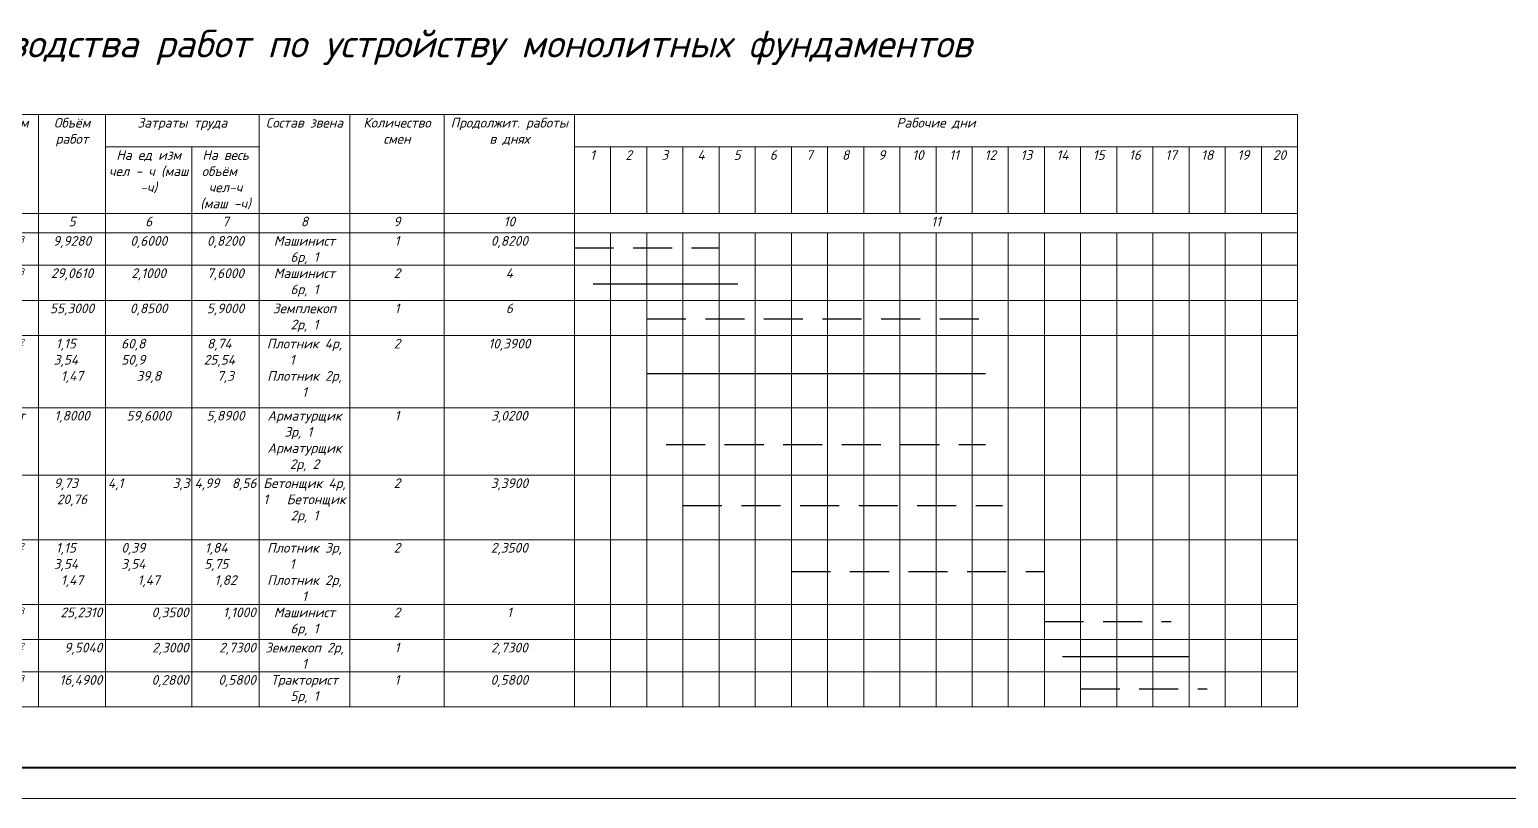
# Model space of a CAD drawing. Header units: millimetres. Extents: x 1422334 to 1587362, y 445536 to 446570.
# Drawn here: x 1585675.3 to 1585915.7, y 445975.7 to 446100.7 of the extents above; entities that cross this region are included whole.
import ezdxf

# ---------------------------------------------------------------- set-up
doc = ezdxf.new("R2010")
doc.units = ezdxf.units.MM
doc.header["$LTSCALE"] = 50
doc.linetypes.add('DASHED', pattern=[19.05, 12.7, -6.35])
doc.layers.get('0').update_dxf_attribs({"lineweight": 13})
for name, color, linetype, lineweight in [('grafik', 7, 'Continuous', 13), ('linii_grafika', 7, 'Continuous', 30), ('оси траншей размеры', 7, 'Continuous', 13), ('Слой 0.13', 7, 'Continuous', 9)]:
    doc.layers.add(name, color=color, linetype=linetype, lineweight=lineweight)
doc.styles.get("Standard").update_dxf_attribs({"font": 'isocpeui.ttf'})

# ---------------------------------------------------------------- blocks, each defined once
blk = doc.blocks.new('*T2147')
at = {"layer": 'grafik', "color": 0, "linetype": 'ByBlock', "lineweight": -2, "ltscale": 10000, "transparency": 16777216}
for p, q in [((0, 0), (270.53, 0)), ((0, 0), (0, -96.3)), ((6.3, 0), (6.3, -96.3)), ((23.25, 0), (23.25, -96.3)), ((54.96, 0), (54.96, -96.3)), ((65.84, 0), (65.84, -96.3)), ((76.73, 0), (76.73, -96.3)), ((101.7, 0), (101.7, -96.3)), ((116.44, 0), (116.44, -96.3)), ((131.79, 0), (131.79, -96.3)), ((152.96, 0), (152.96, -96.3)), ((270.53, 0), (270.53, -96.3)), ((76.73, -5.25), (101.7, -5.25)), ((90.76, -5.25), (90.76, -96.3)), ((152.96, -5.25), (270.53, -5.25)), ((158.84, -5.25), (158.84, -16.07)), ((164.72, -5.25), (164.72, -16.07)), ((170.6, -5.25), (170.6, -16.07)), ((176.48, -5.25), (176.48, -16.07)), ((182.36, -5.25), (182.36, -16.07)), ((188.23, -5.25), (188.23, -16.07)), ((194.11, -5.25), (194.11, -16.07)), ((199.99, -5.25), (199.99, -16.07)), ((205.87, -5.25), (205.87, -16.07)), ((211.75, -5.25), (211.75, -16.07)), ((217.63, -5.25), (217.63, -16.07)), ((223.5, -5.25), (223.5, -16.07)), ((229.38, -5.25), (229.38, -16.07)), ((235.26, -5.25), (235.26, -16.07)), ((241.14, -5.25), (241.14, -16.07)), ((247.02, -5.25), (247.02, -16.07)), ((252.9, -5.25), (252.9, -16.07)), ((258.78, -5.25), (258.78, -16.07)), ((264.65, -5.25), (264.65, -16.07)), ((0, -16.07), (270.53, -16.07)), ((0, -19.22), (270.53, -19.22)), ((158.84, -19.22), (158.84, -96.3)), ((164.72, -19.22), (164.72, -96.3)), ((170.6, -19.22), (170.6, -96.3)), ((176.48, -19.22), (176.48, -96.3)), ((182.36, -19.22), (182.36, -96.3)), ((188.23, -19.22), (188.23, -96.3)), ((194.11, -19.22), (194.11, -96.3)), ((199.99, -19.22), (199.99, -96.3)), ((205.87, -19.22), (205.87, -96.3)), ((211.75, -19.22), (211.75, -96.3)), ((217.63, -19.22), (217.63, -96.3)), ((223.5, -19.22), (223.5, -96.3)), ((229.38, -19.22), (229.38, -96.3)), ((235.26, -19.22), (235.26, -96.3)), ((241.14, -19.22), (241.14, -96.3)), ((247.02, -19.22), (247.02, -96.3)), ((252.9, -19.22), (252.9, -96.3)), ((258.78, -19.22), (258.78, -96.3)), ((264.65, -19.22), (264.65, -96.3)), ((0, -24.47), (270.53, -24.47)), ((0, -30.19), (270.53, -30.19)), ((0, -35.91), (270.53, -35.91)), ((0, -47.64), (270.53, -47.64)), ((0, -58.61), (270.53, -58.61)), ((0, -69.11), (270.53, -69.11)), ((0, -79.61), (270.53, -79.61)), ((0, -85.33), (270.53, -85.33)), ((0, -90.58), (270.53, -90.58)), ((0, -96.3), (270.53, -96.3))]:
    blk.add_line(p, q, dxfattribs=at)
at = {"layer": 'grafik', "color": 0, "ltscale": 10000, "transparency": 16777216}
for s, insert, char_height, width, attachment_point in [('№', (3.15, -0.53), 1.57, 5.2516, 2), ('Обоснование', (14.77, -0.53), 1.575, 15.8961, 2), ('Наименование работ', (39.11, -0.53), 1.575, 30.6652, 2), ('Ед. изм', (60.4, -0.53), 1.575, 9.8311, 2), ('Объём работ', (71.28, -0.53), 1.575, 9.8311, 2), ('Затраты труда', (89.21, -0.53), 1.575, 23.9205, 2), ('Состав звена', (109.07, -0.53), 1.575, 13.6924, 2), ('Количество смен', (124.11, -0.53), 1.575, 14.301, 2), ('Продолжит. работы в днях', (142.38, -0.53), 1.575, 20.1238, 2), ('Рабочие дни', (211.75, -0.53), 1.575, 116.5202, 2), ('На ед изм чел - ч (маш -ч)', (83.74, -5.78), 1.575, 12.9891, 2), ('На весь объём   чел-ч (маш -ч)', (96.23, -5.78), 1.575, 9.8813, 2), ('1', (155.9, -5.78), 1.57, 4.8285, 2), ('2', (161.78, -5.78), 1.57, 4.8285, 2), ('3', (167.66, -5.78), 1.57, 4.8285, 2), ('4', (173.54, -5.78), 1.57, 4.8285, 2), ('5', (179.42, -5.78), 1.57, 4.8285, 2), ('6', (185.29, -5.78), 1.57, 4.8285, 2), ('7', (191.17, -5.78), 1.57, 4.8285, 2), ('8', (197.05, -5.78), 1.57, 4.8285, 2), ('9', (202.93, -5.78), 1.57, 4.8285, 2), ('10', (208.81, -5.78), 1.575, 4.8285, 2), ('11', (214.69, -5.78), 1.575, 4.8285, 2), ('12', (220.57, -5.78), 1.575, 4.8285, 2), ('13', (226.44, -5.78), 1.575, 4.8285, 2), ('14', (232.32, -5.78), 1.575, 4.8285, 2), ('15', (238.2, -5.78), 1.575, 4.8285, 2), ('16', (244.08, -5.78), 1.575, 4.8285, 2), ('17', (249.96, -5.78), 1.575, 4.8285, 2), ('18', (255.84, -5.78), 1.575, 4.8285, 2), ('19', (261.72, -5.78), 1.575, 4.8285, 2), ('20', (267.59, -5.78), 1.575, 4.8285, 2), ('1', (3.15, -16.59), 1.57, 5.2516, 2), ('2', (14.77, -16.59), 1.57, 15.8961, 2), ('3', (39.11, -16.59), 1.57, 30.6652, 2), ('4', (60.4, -16.59), 1.57, 9.8311, 2), ('5', (71.28, -16.59), 1.57, 9.8311, 2), ('6', (83.74, -16.59), 1.57, 12.9891, 2), ('7', (96.23, -16.59), 1.57, 9.8813, 2), ('8', (109.07, -16.59), 1.57, 13.6924, 2), ('9', (124.11, -16.59), 1.57, 14.301, 2), ('10', (142.38, -16.59), 1.575, 20.1238, 2), ('11', (211.75, -16.59), 1.575, 116.5202, 2), ('1', (3.15, -19.74), 1.57, 5.2516, 2), ('ЕНиР 2-1-2', (14.77, -19.74), 1.575, 15.8961, 2), ('Рыхление мёрзлого грунта бульдозером', (39.11, -19.74), 1.225, 30.6652, 2), ('\\A1;100 м{\\H0.7x;\\S3^ ;}', (60.4, -19.74), 1.575, 9.8311, 2), ('9,9280', (71.28, -19.74), 1.575, 9.8311, 2), ('0,6000', (83.74, -19.74), 1.575, 12.9891, 2), ('0,8200', (96.23, -19.74), 1.575, 9.8813, 2), ('Машинист 6р, 1', (109.07, -19.74), 1.575, 13.6924, 2), ('1', (124.11, -19.74), 1.57, 14.301, 2), ('0,8200', (142.38, -19.74), 1.575, 20.1238, 2), ('2', (3.15, -24.99), 1.57, 5.2516, 2), ('ЕНиР 2-1-11', (14.77, -24.99), 1.575, 15.8961, 2), ('Разработка грунта в траншее экскаватором', (39.11, -24.99), 1.225, 30.6652, 2), ('\\A1;100 м{\\H0.7x;\\S3^ ;}', (60.4, -24.99), 1.575, 9.8311, 2), ('29,0610', (71.28, -24.99), 1.575, 9.8311, 2), ('2,1000', (83.74, -24.99), 1.575, 12.9891, 2), ('7,6000', (96.23, -24.99), 1.575, 9.8813, 2), ('Машинист 6р, 1', (109.07, -24.99), 1.575, 13.6924, 2), ('2', (124.11, -24.99), 1.57, 14.301, 2), ('4', (142.38, -24.99), 1.57, 20.1238, 2), ('3', (3.15, -30.71), 1.57, 5.2516, 2), ('ЕНиР 2-1-47', (14.77, -30.71), 1.575, 15.8961, 2), ('Ручная доработка грунта под фундаменты', (39.11, -30.71), 1.225, 30.6652, 2), ('\\A1;1 м{\\H0.7x;\\S3^ ;}', (60.4, -30.71), 1.575, 9.8311, 2), ('55,3000', (71.28, -30.71), 1.575, 9.8311, 2), ('0,8500', (83.74, -30.71), 1.575, 12.9891, 2), ('5,9000', (96.23, -30.71), 1.575, 9.8813, 2), ('Земплекоп 2р, 1', (109.07, -30.71), 1.575, 13.6924, 2), ('1', (124.11, -30.71), 1.57, 14.301, 2), ('6', (142.38, -30.71), 1.57, 20.1238, 2), ('4', (3.15, -36.44), 1.57, 5.2516, 2), ('НЗТ 4-328   НЗТ 4-329   НЗТ 4-330', (14.77, -36.44), 1.575, 15.8961, 2), ('\\A1;{\\H0.77778x;Установка деревянных щитов опалубки                           площадью до 1 м\\H0.7x;\\S2^ ;}               {\\H0.77778x;1-2 м\\H0.7x;\\S2^ ;\\H1.42857x;                                до 2 м\\H0.7x;\\S2^ ;}  ', (39.11, -36.44), 1.575, 30.6652, 2), ('\\A1;100 м{\\H0.7x;\\S2^ ;}', (60.4, -36.44), 1.575, 9.8311, 2), ('1,15   3,54   1,47', (71.28, -36.44), 1.575, 9.8311, 2), ('60,8      50,9      39,8', (83.74, -36.44), 1.575, 12.9891, 2), ('8,74   25,54   7,3', (96.23, -36.44), 1.575, 9.8813, 2), ('Плотник 4р, 1     Плотник 2р, 1', (109.07, -36.44), 1.575, 13.6924, 2), ('2', (124.11, -36.44), 1.57, 14.301, 2), ('10,3900', (142.38, -36.44), 1.575, 20.1238, 2), ('5', (3.15, -48.16), 1.57, 5.2516, 2), ('НЗТ 4-513', (14.77, -48.16), 1.575, 15.8961, 2), ('Установка арматурных сеток вручную до 100 кг', (39.11, -48.16), 1.225, 30.6652, 2), ('100 шт', (60.4, -48.16), 1.575, 9.8311, 2), ('1,8000', (71.28, -48.16), 1.575, 9.8311, 2), ('59,6000', (83.74, -48.16), 1.575, 12.9891, 2), ('5,8900', (96.23, -48.16), 1.575, 9.8813, 2), ('Арматурщик 3р, 1   Арматурщик 2р, 2 ', (109.07, -48.16), 1.575, 13.6924, 2), ('1', (124.11, -48.16), 1.57, 14.301, 2), ('3,0200', (142.38, -48.16), 1.575, 20.1238, 2), ('6', (3.15, -59.13), 1.57, 5.2516, 2), ('НЗТ 4-652   НЗТ 4-653   ', (14.77, -59.13), 1.575, 15.8961, 2), ('\\A1;Укладка бетонной смеси с бадьях  до 3 м{\\H0.7x;\\S3^ ;}                                  до 5 м{\\H0.7x;\\S3^ ;}', (39.11, -59.13), 1.225, 30.6652, 2), ('\\A1;10 м{\\H0.7x;\\S3^ ;}', (60.4, -59.13), 1.575, 9.8311, 2), ('9,73   20,76', (71.28, -59.13), 1.575, 9.8311, 2), ('4,1        3,3', (83.74, -59.13), 1.575, 12.9891, 2), ('4,99  8,56', (96.23, -59.13), 1.575, 9.8813, 2), ('Бетонщик 4р, 1   Бетонщик 2р, 1 ', (109.07, -59.13), 1.575, 13.6924, 2), ('2', (124.11, -59.13), 1.57, 14.301, 2), ('3,3900', (142.38, -59.13), 1.575, 20.1238, 2), ('7', (3.15, -69.63), 1.57, 5.2516, 2), ('НЗТ 4-332   НЗТ 4-333   НЗТ 4-334', (14.77, -69.63), 1.575, 15.8961, 2), ('Разборка деревянных щитов {\\A1;опалубки                           площадью до                                           1 м\\H0.7x;\\S2^ ;\\H1.42857x;                                                   1-2 м\\H0.7x;\\S2^ ;\\H1.42857x;                                                до 2 м\\H0.7x;\\S2^ ;\\H1.42857x; }', (39.11, -69.63), 0.875, 30.6652, 2), ('\\A1;100 м{\\H0.7x;\\S2^ ;}', (60.4, -69.63), 1.575, 9.8311, 2), ('1,15   3,54   1,47 ', (71.28, -69.63), 1.575, 9.8311, 2), ('0,39      3,54      1,47', (83.74, -69.63), 1.575, 12.9891, 2), ('1,84    5,75    1,82', (96.23, -69.63), 1.575, 9.8813, 2), ('Плотник 3р, 1     Плотник 2р, 1', (109.07, -69.63), 1.575, 13.6924, 2), ('2', (124.11, -69.63), 1.57, 14.301, 2), ('2,3500', (142.38, -69.63), 1.575, 20.1238, 2), ('8', (3.15, -80.13), 1.57, 5.2516, 2), ('ЕНиР Е2-1-34', (14.77, -80.13), 1.575, 15.8961, 2), ('Обратная засыпка грунта бульдозером', (39.11, -80.13), 1.575, 30.6652, 2), ('\\A1;100 м{\\H0.7x;\\S3^ ;}', (60.4, -80.13), 1.575, 9.8311, 2), ('25,2310', (76.2, -80.13), 1.575, 9.8311, 3), ('0,3500', (90.24, -80.13), 1.575, 12.9891, 3), ('1,1000', (101.17, -80.13), 1.575, 9.8813, 3), ('Машинист 6р, 1', (109.07, -80.13), 1.575, 13.6924, 2), ('2', (124.11, -80.13), 1.57, 14.301, 2), ('1', (142.38, -80.13), 1.57, 20.1238, 2), ('9', (3.15, -85.86), 1.57, 5.2516, 2), ('ЕНиР Е2-1-59', (14.77, -85.86), 1.575, 15.8961, 2), ('Уплотнение грунта ручной электротромбовкой', (39.11, -85.86), 1.225, 30.6652, 2), ('\\A1;100 м{\\H0.7x;\\S2^ ;}', (60.4, -85.86), 1.575, 9.8311, 2), ('9,5040', (76.2, -85.86), 1.575, 9.8311, 3), ('2,3000', (90.24, -85.86), 1.575, 12.9891, 3), ('2,7300', (101.17, -85.86), 1.575, 9.8813, 3), ('Землекоп 2р, 1', (109.07, -85.86), 1.575, 13.6924, 2), ('1', (124.11, -85.86), 1.57, 14.301, 2), ('2,7300', (142.38, -85.86), 1.575, 20.1238, 2), ('10', (3.15, -91.11), 1.575, 5.2516, 2), ('ЕНиР Е2-1-32', (14.77, -91.11), 1.575, 15.8961, 2), ('Уплотнение грунта самоходным виброкатком', (39.11, -91.11), 1.225, 30.6652, 2), ('\\A1;100 м{\\H0.7x;\\S3^ ;}', (60.4, -91.11), 1.575, 9.8311, 2), ('16,4900', (76.2, -91.11), 1.575, 9.8311, 3), ('0,2800', (90.24, -91.11), 1.575, 12.9891, 3), ('0,5800', (101.17, -91.11), 1.575, 9.8813, 3), ('Тракторист 5р, 1', (109.07, -91.11), 1.575, 13.6924, 2), ('1', (124.11, -91.11), 1.57, 14.301, 2), ('0,5800', (142.38, -91.11), 1.575, 20.1238, 2)]:
    blk.add_mtext(s, dxfattribs=dict(at, insert=insert, char_height=char_height, width=width, attachment_point=attachment_point))

msp = doc.modelspace()

# ---------------------------------------------------------------- linework, layer by layer
at = {"layer": 'linii_grafika', "linetype": 'DASHED', "ltscale": 0.01}
for p, q in [((1585763.854234, 446065.244787, 8264.642599), (1585787.368269, 446065.244787, 8264.642599)), ((1585775.611252, 446053.682387, 8264.642599), (1585830.706764, 446053.682387, 8264.642599)), ((1585778.750057, 446033.237413, 8264.642599), (1585830.706764, 446033.237413, 8264.642599)), ((1585781.489761, 446023.329735, 8264.642599), (1585833.446468, 446023.329735, 8264.642599)), ((1585799.125287, 446012.620499, 8264.642599), (1585840.274848, 446012.620499, 8264.642599)), ((1585840.274848, 446004.466421, 8264.642599), (1585860.849629, 446004.466421, 8264.642599)), ((1585846.153357, 445993.522476, 8264.642599), (1585866.728138, 445993.522476, 8264.642599))]:
    msp.add_line(p, q, dxfattribs=at)
at = {"layer": 'linii_grafika', "ltscale": 10000}
for p, q in [((1585766.907615, 446059.377311, 8264.642599), (1585790.42165, 446059.377311, 8264.642599)), ((1585775.611252, 446044.816119, 8264.642599), (1585830.706764, 446044.816119, 8264.642599))]:
    msp.add_line(p, q, dxfattribs=at)
at = {"layer": 'linii_grafika', "ltscale": 0.01}
msp.add_line((1585843.182136, 445998.795615, 8264.642599), (1585863.756917, 445998.795615, 8264.642599), dxfattribs=at)
at = {"layer": 'Слой 0.13', "lineweight": 40, "ltscale": 10000}
msp.add_line((1585564.836202, 445980.713928), (1586380.836202, 445980.713928), dxfattribs=at)
at = {"layer": 'Слой 0.13', "ltscale": 10000}
msp.add_line((1585544.836202, 445975.713928), (1586385.836202, 445975.713928), dxfattribs=at)

# ---------------------------------------------------------------- block references
msp.add_blockref('*T2147', (1585610.891399, 446086.87598, 8264.642599))

# ---------------------------------------------------------------- texts
at = {"layer": 'оси траншей размеры', "ltscale": 10000, "insert": (1585631.728762, 446100.672497), "char_height": 4.5, "attachment_point": 1}
msp.add_mtext_dynamic_manual_height_columns('График производства работ по устройству монолитных фундаментов', width=231.11816767, gutter_width=25, heights=[0], dxfattribs=at)

doc.saveas('drawing.dxf')
